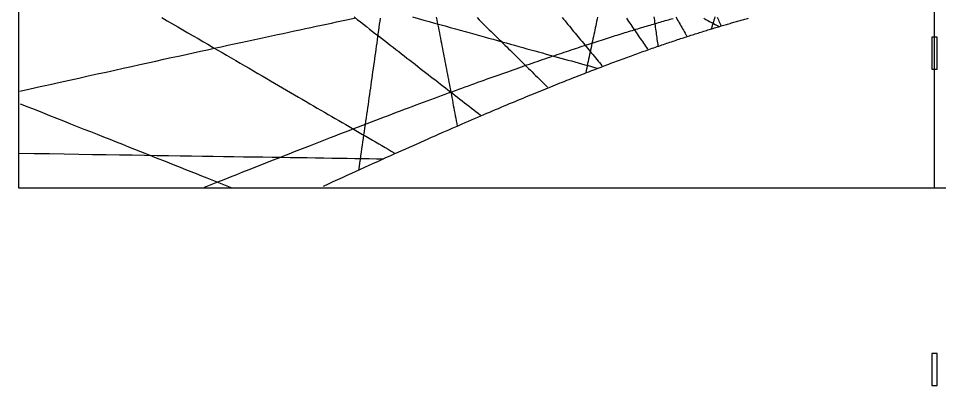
# Model space of a CAD drawing. Header units: millimetres. Extents: x -571 to 571, y -403 to 280.
# Drawn here: x -570 to 3, y -403 to -174 of the extents above; entities that cross this region are included whole.
import ezdxf

# ---------------------------------------------------------------- set-up
doc = ezdxf.new("R2010")
doc.units = ezdxf.units.MM
for name, color, linetype in [('DECL', 30, 'Continuous'), ('GNOMON', 1, 'Continuous'), ('HOUR', 7, 'Continuous'), ('HOUR20', 8, 'Continuous'), ('MERID', 40, 'Continuous'), ('OUTLINE', 7, 'Continuous'), ('RISE', 3, 'Continuous'), ('SET', 2, 'Continuous'), ('TEMP', 5, 'Continuous')]:
    doc.layers.add(name, color=color, linetype=linetype)

msp = doc.modelspace()

# ---------------------------------------------------------------- linework, layer by layer
at = {"layer": 'DECL'}
for points in [[(-569.18, -219.75), (-562.72, -218.3), (-556.39, -216.88), (-550.19, -215.5), (-544.12, -214.14), (-538.17, -212.81), (-532.33, -211.51), (-526.61, -210.24), (-521, -208.99), (-515.5, -207.77), (-510.1, -206.57), (-504.8, -205.4), (-499.61, -204.25), (-494.5, -203.12), (-489.49, -202.01), (-484.57, -200.93), (-479.74, -199.87), (-474.99, -198.82), (-470.32, -197.8), (-465.73, -196.79), (-461.23, -195.8), (-456.8, -194.84), (-452.44, -193.88), (-448.15, -192.95), (-443.94, -192.03), (-439.79, -191.13), (-435.71, -190.24), (-431.7, -189.37), (-427.75, -188.52), (-423.86, -187.68), (-420.03, -186.85), (-416.26, -186.04), (-412.55, -185.24), (-408.9, -184.45), (-405.29, -183.68), (-401.75, -182.92), (-398.25, -182.17), (-394.81, -181.44), (-391.41, -180.71), (-388.06, -180), (-384.77, -179.3), (-381.51, -178.61), (-378.31, -177.93), (-375.14, -177.26), (-372.02, -176.6), (-368.95, -175.95), (-365.91, -175.31), (-362.92, -174.68), (-359.96, -174.06)], [(-454.29, -279.55), (-450.12, -277.89), (-446.02, -276.25), (-441.99, -274.64), (-438.02, -273.06), (-434.11, -271.51), (-430.27, -269.98), (-426.48, -268.48), (-422.75, -267), (-419.08, -265.55), (-415.46, -264.12), (-411.9, -262.71), (-408.39, -261.33), (-404.93, -259.97), (-401.52, -258.63), (-398.16, -257.32), (-394.84, -256.02), (-391.58, -254.74), (-388.36, -253.49), (-385.18, -252.25), (-382.05, -251.03), (-378.96, -249.84), (-375.92, -248.65), (-372.91, -247.49), (-369.95, -246.35), (-367.02, -245.22), (-364.13, -244.1), (-361.28, -243.01), (-358.47, -241.93), (-355.69, -240.86), (-352.95, -239.82), (-350.24, -238.78), (-347.56, -237.76), (-344.92, -236.76), (-342.31, -235.77), (-339.74, -234.79), (-337.19, -233.83), (-334.68, -232.88), (-332.19, -231.94), (-329.73, -231.01), (-327.31, -230.1), (-324.91, -229.2), (-322.54, -228.31), (-320.19, -227.44), (-317.88, -226.57), (-315.59, -225.72), (-313.32, -224.88), (-311.08, -224.05), (-308.86, -223.23), (-306.67, -222.42), (-304.51, -221.62), (-302.36, -220.83), (-300.24, -220.05), (-298.14, -219.28), (-296.07, -218.52), (-294.01, -217.78), (-291.98, -217.03), (-289.97, -216.3), (-287.98, -215.58), (-286.01, -214.87), (-284.06, -214.16), (-282.12, -213.47), (-280.21, -212.78), (-278.32, -212.1), (-276.44, -211.43), (-274.59, -210.76), (-272.75, -210.11), (-270.93, -209.46), (-269.13, -208.82), (-267.34, -208.19), (-265.57, -207.56), (-263.82, -206.94), (-262.08, -206.33), (-260.36, -205.73), (-258.66, -205.13), (-256.97, -204.54), (-255.3, -203.96), (-253.64, -203.38), (-251.99, -202.81), (-250.36, -202.24), (-248.75, -201.69), (-247.15, -201.14), (-245.56, -200.59), (-243.99, -200.05), (-242.43, -199.52), (-240.88, -198.99), (-239.35, -198.47), (-237.83, -197.95), (-236.32, -197.44), (-234.83, -196.93), (-233.35, -196.43), (-231.88, -195.94), (-230.42, -195.45), (-228.97, -194.96), (-227.54, -194.49), (-226.11, -194.01), (-224.7, -193.54), (-223.3, -193.08), (-221.91, -192.62), (-220.53, -192.16), (-219.16, -191.71), (-217.8, -191.27), (-216.45, -190.83), (-215.12, -190.39), (-213.79, -189.96), (-212.47, -189.53), (-211.16, -189.11), (-209.87, -188.69), (-208.58, -188.28), (-207.3, -187.87), (-206.03, -187.46), (-204.77, -187.06), (-203.52, -186.66), (-202.27, -186.27), (-201.04, -185.88), (-199.81, -185.49), (-198.6, -185.11), (-197.39, -184.73), (-196.19, -184.35), (-195, -183.98), (-193.81, -183.61), (-192.64, -183.25), (-191.47, -182.89), (-190.31, -182.53), (-189.16, -182.18), (-188.01, -181.83), (-186.87, -181.48), (-185.74, -181.14), (-184.62, -180.79), (-183.5, -180.46), (-182.4, -180.12), (-181.3, -179.79), (-180.2, -179.46), (-179.11, -179.14), (-178.03, -178.82), (-176.96, -178.5), (-175.89, -178.18), (-174.83, -177.87), (-173.78, -177.56), (-172.73, -177.25), (-171.69, -176.95), (-170.65, -176.65), (-169.62, -176.35), (-168.6, -176.05), (-167.58, -175.76), (-166.57, -175.47), (-165.56, -175.18), (-164.56, -174.9), (-163.57, -174.62), (-162.58, -174.34)], [(-380.1, -278.81), (-377.09, -277.42), (-374.11, -276.05), (-371.18, -274.7), (-368.29, -273.37), (-365.43, -272.06), (-362.61, -270.77), (-359.82, -269.49), (-357.08, -268.24), (-354.36, -267), (-351.68, -265.78), (-349.04, -264.58), (-346.42, -263.4), (-343.84, -262.23), (-341.29, -261.08), (-338.77, -259.94), (-336.28, -258.82), (-333.82, -257.71), (-331.39, -256.62), (-328.98, -255.55), (-326.61, -254.49), (-324.26, -253.44), (-321.94, -252.41), (-319.64, -251.39), (-317.37, -250.38), (-315.13, -249.39), (-312.91, -248.41), (-310.72, -247.44), (-308.55, -246.48), (-306.4, -245.54), (-304.28, -244.61), (-302.17, -243.69), (-300.09, -242.78), (-298.04, -241.88), (-296, -241), (-293.99, -240.12), (-291.99, -239.26), (-290.02, -238.41), (-288.07, -237.56), (-286.13, -236.73), (-284.22, -235.91), (-282.32, -235.1), (-280.45, -234.29), (-278.59, -233.5), (-276.75, -232.72), (-274.92, -231.94), (-273.12, -231.17), (-271.33, -230.42), (-269.56, -229.67), (-267.81, -228.93), (-266.07, -228.2), (-264.35, -227.48), (-262.64, -226.76), (-260.95, -226.06), (-259.28, -225.36), (-257.62, -224.67), (-255.97, -223.98), (-254.34, -223.31), (-252.73, -222.64), (-251.12, -221.98), (-249.54, -221.33), (-247.96, -220.68), (-246.4, -220.05), (-244.86, -219.41), (-243.32, -218.79), (-241.8, -218.17), (-240.29, -217.56), (-238.8, -216.95), (-237.31, -216.36), (-235.84, -215.76), (-234.38, -215.18), (-232.94, -214.6), (-231.5, -214.03), (-230.08, -213.46), (-228.67, -212.9), (-227.26, -212.34), (-225.87, -211.79), (-224.49, -211.25), (-223.13, -210.71), (-221.77, -210.18), (-220.42, -209.65), (-219.08, -209.13), (-217.76, -208.61), (-216.44, -208.1), (-215.13, -207.59), (-213.83, -207.09), (-212.54, -206.59), (-211.27, -206.1), (-210, -205.62), (-208.74, -205.14), (-207.48, -204.66), (-206.24, -204.19), (-205.01, -203.72), (-203.78, -203.26), (-202.57, -202.8), (-201.36, -202.34), (-200.16, -201.89), (-198.97, -201.45), (-197.79, -201.01), (-196.61, -200.57), (-195.44, -200.14), (-194.29, -199.71), (-193.13, -199.29), (-191.99, -198.87), (-190.85, -198.45), (-189.73, -198.04), (-188.6, -197.63), (-187.49, -197.23), (-186.38, -196.83), (-185.28, -196.43), (-184.19, -196.04), (-183.1, -195.65), (-182.03, -195.26), (-180.95, -194.88), (-179.89, -194.5), (-178.83, -194.13), (-177.77, -193.75), (-176.73, -193.39), (-175.69, -193.02), (-174.65, -192.66), (-173.63, -192.3), (-172.61, -191.95), (-171.59, -191.59), (-170.58, -191.25), (-169.58, -190.9), (-168.58, -190.56), (-167.59, -190.22), (-166.6, -189.88), (-165.62, -189.55), (-164.64, -189.22), (-163.67, -188.89), (-162.71, -188.57), (-161.75, -188.25), (-160.8, -187.93), (-159.85, -187.62), (-158.91, -187.3), (-157.97, -186.99), (-157.03, -186.69), (-156.11, -186.38), (-155.18, -186.08), (-154.26, -185.78), (-153.35, -185.48), (-152.44, -185.19), (-151.54, -184.9), (-150.64, -184.61), (-149.74, -184.32), (-148.85, -184.04), (-147.97, -183.76), (-147.08, -183.48), (-146.21, -183.2), (-145.34, -182.93), (-144.47, -182.66), (-143.6, -182.39), (-142.74, -182.12), (-141.89, -181.86), (-141.04, -181.6), (-140.19, -181.34), (-139.34, -181.08), (-138.51, -180.82), (-137.67, -180.57), (-136.84, -180.32), (-136.01, -180.07), (-135.19, -179.82), (-134.37, -179.58), (-133.55, -179.34), (-132.74, -179.1), (-131.93, -178.86), (-131.12, -178.62), (-130.32, -178.39), (-129.52, -178.15), (-128.73, -177.92), (-127.94, -177.7), (-127.15, -177.47), (-126.36, -177.24), (-125.58, -177.02), (-124.8, -176.8), (-124.03, -176.58), (-123.26, -176.37), (-122.49, -176.15), (-121.72, -175.94), (-120.96, -175.73), (-120.2, -175.52), (-119.45, -175.31), (-118.69, -175.1), (-117.94, -174.9), (-117.2, -174.7), (-116.45, -174.49), (-115.71, -174.3)]]:
    msp.add_lwpolyline(points, dxfattribs=at)
at = {"layer": 'GNOMON'}
for points in [[(-1.6, -206), (1.6, -206), (1.6, -186), (-1.6, -186)], [(-1.6, -403.07), (1.6, -403.07), (1.6, -383.07), (-1.6, -383.07)]]:
    msp.add_lwpolyline(points, close=True, dxfattribs=at)
at = {"layer": 'HOUR'}
for points in [[(-480.73, -173.85), (-477.4, -175.79), (-474.11, -177.71), (-470.87, -179.6), (-467.66, -181.47), (-464.49, -183.31), (-461.35, -185.14), (-458.26, -186.94), (-455.2, -188.72), (-452.18, -190.49), (-449.19, -192.23), (-446.24, -193.95), (-443.32, -195.65), (-440.43, -197.33), (-437.57, -198.99), (-434.75, -200.64), (-431.96, -202.27), (-429.2, -203.88), (-426.46, -205.47), (-423.76, -207.04), (-421.08, -208.6), (-418.44, -210.14), (-415.82, -211.67), (-413.22, -213.18), (-410.66, -214.68), (-408.12, -216.16), (-405.6, -217.62), (-403.11, -219.07), (-400.65, -220.51), (-398.21, -221.93), (-395.79, -223.34), (-393.39, -224.74), (-391.02, -226.12), (-388.67, -227.49), (-386.34, -228.84), (-384.04, -230.19), (-381.75, -231.52), (-379.49, -232.84), (-377.24, -234.15), (-375.02, -235.44), (-372.82, -236.73), (-370.63, -238), (-368.46, -239.26), (-366.32, -240.51), (-364.19, -241.75), (-362.08, -242.98), (-359.99, -244.2), (-357.91, -245.41), (-355.85, -246.61), (-353.81, -247.8), (-351.79, -248.98), (-349.78, -250.15), (-347.78, -251.31), (-345.81, -252.46), (-343.85, -253.6), (-341.9, -254.74), (-339.97, -255.86), (-338.05, -256.98), (-336.15, -258.09)], [(-231.73, -173.76), (-230.82, -174.87), (-229.91, -175.97), (-229, -177.07), (-228.1, -178.17), (-227.2, -179.26), (-226.31, -180.34), (-225.42, -181.42), (-224.54, -182.49), (-223.66, -183.55), (-222.78, -184.62), (-221.91, -185.67), (-221.05, -186.72), (-220.18, -187.77), (-219.33, -188.81), (-218.47, -189.85), (-217.62, -190.88), (-216.78, -191.9), (-215.93, -192.92), (-215.1, -193.94), (-214.26, -194.95), (-213.43, -195.96), (-212.6, -196.96), (-211.78, -197.96), (-210.96, -198.96), (-210.14, -199.95), (-209.33, -200.94), (-208.52, -201.92), (-207.71, -202.9), (-206.91, -203.87)], [(-135.33, -173.58), (-134.91, -174.44), (-134.5, -175.29), (-134.1, -176.15), (-133.69, -177), (-133.28, -177.85), (-132.87, -178.69)]]:
    msp.add_lwpolyline(points, dxfattribs=at)
at = {"layer": 'HOUR20'}
for points in [[(-361.14, -173.49), (-359.17, -175.01), (-357.22, -176.53), (-355.29, -178.03), (-353.38, -179.52), (-351.48, -180.99), (-349.6, -182.45), (-347.74, -183.9), (-345.89, -185.33), (-344.06, -186.76), (-342.25, -188.17), (-340.45, -189.57), (-338.66, -190.96), (-336.89, -192.33), (-335.14, -193.7), (-333.39, -195.05), (-331.67, -196.4), (-329.95, -197.73), (-328.25, -199.05), (-326.56, -200.36), (-324.89, -201.66), (-323.23, -202.95), (-321.58, -204.24), (-319.95, -205.51), (-318.32, -206.77), (-316.71, -208.02), (-315.11, -209.27), (-313.52, -210.5), (-311.95, -211.73), (-310.38, -212.94), (-308.83, -214.15), (-307.28, -215.35), (-305.75, -216.54), (-304.23, -217.72), (-302.72, -218.9), (-301.22, -220.07), (-299.73, -221.22), (-298.25, -222.38), (-296.78, -223.52), (-295.31, -224.66), (-293.86, -225.78), (-292.42, -226.91), (-290.99, -228.02), (-289.56, -229.13), (-288.15, -230.23), (-286.74, -231.32), (-285.34, -232.41), (-283.95, -233.49), (-282.57, -234.56)], [(-284.66, -173.9), (-283.37, -175.18), (-282.09, -176.44), (-280.81, -177.7), (-279.54, -178.95), (-278.29, -180.19), (-277.04, -181.42), (-275.8, -182.64), (-274.56, -183.86), (-273.34, -185.07), (-272.12, -186.27), (-270.91, -187.46), (-269.71, -188.64), (-268.51, -189.82), (-267.33, -190.99), (-266.15, -192.16), (-264.98, -193.31), (-263.81, -194.46), (-262.65, -195.6), (-261.5, -196.74), (-260.35, -197.87), (-259.22, -198.99), (-258.09, -200.1), (-256.96, -201.21), (-255.84, -202.32), (-254.73, -203.41), (-253.62, -204.51), (-252.52, -205.59), (-251.43, -206.67), (-250.34, -207.74), (-249.26, -208.81), (-248.18, -209.87), (-247.11, -210.93), (-246.04, -211.98), (-244.98, -213.02), (-243.93, -214.06), (-242.88, -215.1), (-241.83, -216.13), (-240.79, -217.15)], [(-191.66, -174.3), (-190.99, -175.3), (-190.31, -176.29), (-189.63, -177.28), (-188.96, -178.26), (-188.29, -179.24), (-187.63, -180.22), (-186.97, -181.19), (-186.3, -182.16), (-185.65, -183.12), (-184.99, -184.08), (-184.34, -185.04), (-183.69, -186), (-183.04, -186.95), (-182.39, -187.89), (-181.75, -188.84), (-181.11, -189.78), (-180.47, -190.71), (-179.83, -191.65), (-179.2, -192.58), (-178.57, -193.5)], [(-160.91, -173.57), (-160.39, -174.49), (-159.86, -175.4), (-159.34, -176.32), (-158.83, -177.23), (-158.31, -178.13), (-157.79, -179.04), (-157.28, -179.94), (-156.77, -180.83), (-156.26, -181.73), (-155.75, -182.62), (-155.24, -183.51), (-154.73, -184.4), (-154.23, -185.28)], [(-568.88, -227.5), (-564.21, -229.36), (-559.62, -231.18), (-555.09, -232.99), (-550.63, -234.76), (-546.22, -236.51), (-541.88, -238.24), (-537.6, -239.94), (-533.38, -241.62), (-529.21, -243.27), (-525.1, -244.91), (-521.04, -246.52), (-517.04, -248.11), (-513.09, -249.68), (-509.19, -251.23), (-505.34, -252.77), (-501.53, -254.28), (-497.78, -255.77), (-494.07, -257.24), (-490.41, -258.7), (-486.79, -260.14), (-483.21, -261.56), (-479.68, -262.97), (-476.19, -264.35), (-472.74, -265.72), (-469.33, -267.08), (-465.96, -268.42), (-462.63, -269.74), (-459.33, -271.05), (-456.08, -272.35), (-452.86, -273.63), (-449.67, -274.9), (-446.52, -276.15), (-443.4, -277.39), (-440.32, -278.61), (-437.27, -279.83)]]:
    msp.add_lwpolyline(points, dxfattribs=at)
at = {"layer": 'MERID'}
msp.add_lwpolyline([(0, -280), (0, 280)], dxfattribs=at)
at = {"layer": 'OUTLINE'}
msp.add_lwpolyline([(-570, -280), (570, -280), (570, 280), (-570, 280)], close=True, dxfattribs=at)
at = {"layer": 'RISE'}
for points in [[(-344.92, -174.19), (-345.19, -176.13), (-345.46, -178.07), (-345.73, -180.01), (-346, -181.96), (-346.27, -183.91), (-346.54, -185.86), (-346.81, -187.82), (-347.09, -189.78), (-347.36, -191.75), (-347.63, -193.72), (-347.91, -195.69), (-348.19, -197.67), (-348.47, -199.65), (-348.75, -201.64), (-349.03, -203.64), (-349.31, -205.64), (-349.59, -207.64), (-349.87, -209.65), (-350.16, -211.67), (-350.44, -213.69), (-350.73, -215.71), (-351.02, -217.75), (-351.31, -219.79), (-351.6, -221.83), (-351.89, -223.89), (-352.19, -225.95), (-352.48, -228.01), (-352.78, -230.08), (-353.08, -232.17), (-353.37, -234.25), (-353.67, -236.35), (-353.98, -238.45), (-354.28, -240.56), (-354.59, -242.68), (-354.89, -244.81), (-355.2, -246.95), (-355.51, -249.09), (-355.82, -251.25), (-356.14, -253.41), (-356.45, -255.59), (-356.77, -257.77), (-357.09, -259.96), (-357.41, -262.16), (-357.73, -264.38), (-358.05, -266.6), (-358.38, -268.83)], [(-209.65, -173.51), (-209.93, -174.86), (-210.22, -176.21), (-210.5, -177.56), (-210.79, -178.92), (-211.08, -180.28), (-211.36, -181.64), (-211.65, -183.01), (-211.94, -184.38), (-212.24, -185.75), (-212.53, -187.13), (-212.82, -188.51), (-213.12, -189.9), (-213.41, -191.29), (-213.71, -192.68), (-214, -194.08), (-214.3, -195.48), (-214.6, -196.89), (-214.9, -198.3), (-215.21, -199.72), (-215.51, -201.14), (-215.81, -202.57), (-216.12, -204), (-216.43, -205.44), (-216.74, -206.89), (-217.05, -208.33)], [(-136.67, -173.38), (-136.99, -174.45), (-137.3, -175.53), (-137.61, -176.6), (-137.93, -177.68), (-138.25, -178.76), (-138.56, -179.85), (-138.88, -180.94)]]:
    msp.add_lwpolyline(points, dxfattribs=at)
at = {"layer": 'SET'}
for points in [[(-324.81, -173.44), (-321.27, -174.43), (-317.8, -175.39), (-314.39, -176.34), (-311.03, -177.28), (-307.73, -178.2), (-304.48, -179.1), (-301.29, -179.99), (-298.14, -180.87), (-295.04, -181.73), (-291.99, -182.58), (-288.99, -183.41), (-286.03, -184.24), (-283.11, -185.05), (-280.24, -185.84), (-277.41, -186.63), (-274.62, -187.41), (-271.87, -188.17), (-269.16, -188.92), (-266.49, -189.67), (-263.85, -190.4), (-261.25, -191.12), (-258.68, -191.83), (-256.15, -192.54), (-253.65, -193.23), (-251.18, -193.91), (-248.74, -194.59), (-246.34, -195.26), (-243.97, -195.91), (-241.62, -196.56), (-239.3, -197.21), (-237.01, -197.84), (-234.75, -198.47), (-232.52, -199.09), (-230.31, -199.7), (-228.13, -200.3), (-225.97, -200.9), (-223.83, -201.49), (-221.73, -202.07), (-219.64, -202.65), (-217.57, -203.22), (-215.53, -203.78), (-213.51, -204.34), (-211.51, -204.89), (-209.54, -205.44)], [(-143.53, -174.3), (-142.32, -174.96), (-141.12, -175.62), (-139.92, -176.28), (-138.74, -176.93), (-137.56, -177.57), (-136.38, -178.22), (-135.22, -178.85), (-134.06, -179.49)], [(-569.92, -258.3), (-560.14, -258.46), (-550.65, -258.61), (-541.45, -258.76), (-532.51, -258.9), (-523.83, -259.04), (-515.39, -259.17), (-507.19, -259.3), (-499.21, -259.43), (-491.45, -259.55), (-483.89, -259.67), (-476.53, -259.78), (-469.35, -259.89), (-462.36, -260), (-455.54, -260.11), (-448.89, -260.21), (-442.4, -260.31), (-436.07, -260.41), (-429.88, -260.51), (-423.83, -260.6), (-417.93, -260.69), (-412.15, -260.78), (-406.51, -260.87), (-400.99, -260.95), (-395.58, -261.03), (-390.29, -261.11), (-385.12, -261.19), (-380.05, -261.27), (-375.08, -261.34), (-370.21, -261.42), (-365.44, -261.49), (-360.77, -261.56), (-356.18, -261.63), (-351.68, -261.69), (-347.27, -261.76), (-342.94, -261.82)]]:
    msp.add_lwpolyline(points, dxfattribs=at)
at = {"layer": 'TEMP'}
for points in [[(-310.02, -173.61), (-309.7, -175.25), (-309.37, -176.88), (-309.05, -178.52), (-308.72, -180.15), (-308.4, -181.78), (-308.08, -183.41), (-307.76, -185.03), (-307.44, -186.66), (-307.12, -188.28), (-306.8, -189.9), (-306.49, -191.52), (-306.17, -193.14), (-305.86, -194.75), (-305.54, -196.37), (-305.23, -197.98), (-304.91, -199.6), (-304.6, -201.21), (-304.29, -202.82), (-303.98, -204.43), (-303.67, -206.04), (-303.36, -207.65), (-303.05, -209.26), (-302.74, -210.86), (-302.44, -212.47), (-302.13, -214.08), (-301.82, -215.68), (-301.52, -217.29), (-301.21, -218.9), (-300.91, -220.5), (-300.61, -222.11), (-300.3, -223.72), (-300, -225.33), (-299.7, -226.93), (-299.4, -228.54), (-299.1, -230.15), (-298.8, -231.76), (-298.5, -233.37), (-298.2, -234.98), (-297.91, -236.6), (-297.61, -238.21), (-297.31, -239.82), (-297.02, -241.44)], [(-174.63, -173.44), (-174.47, -174.52), (-174.32, -175.61), (-174.17, -176.69), (-174.02, -177.77), (-173.87, -178.85), (-173.72, -179.93), (-173.57, -181), (-173.42, -182.08), (-173.27, -183.16), (-173.12, -184.24), (-172.98, -185.31), (-172.83, -186.39), (-172.68, -187.47), (-172.54, -188.54), (-172.39, -189.62), (-172.24, -190.69), (-172.1, -191.77)]]:
    msp.add_lwpolyline(points, dxfattribs=at)

doc.saveas('drawing.dxf')
